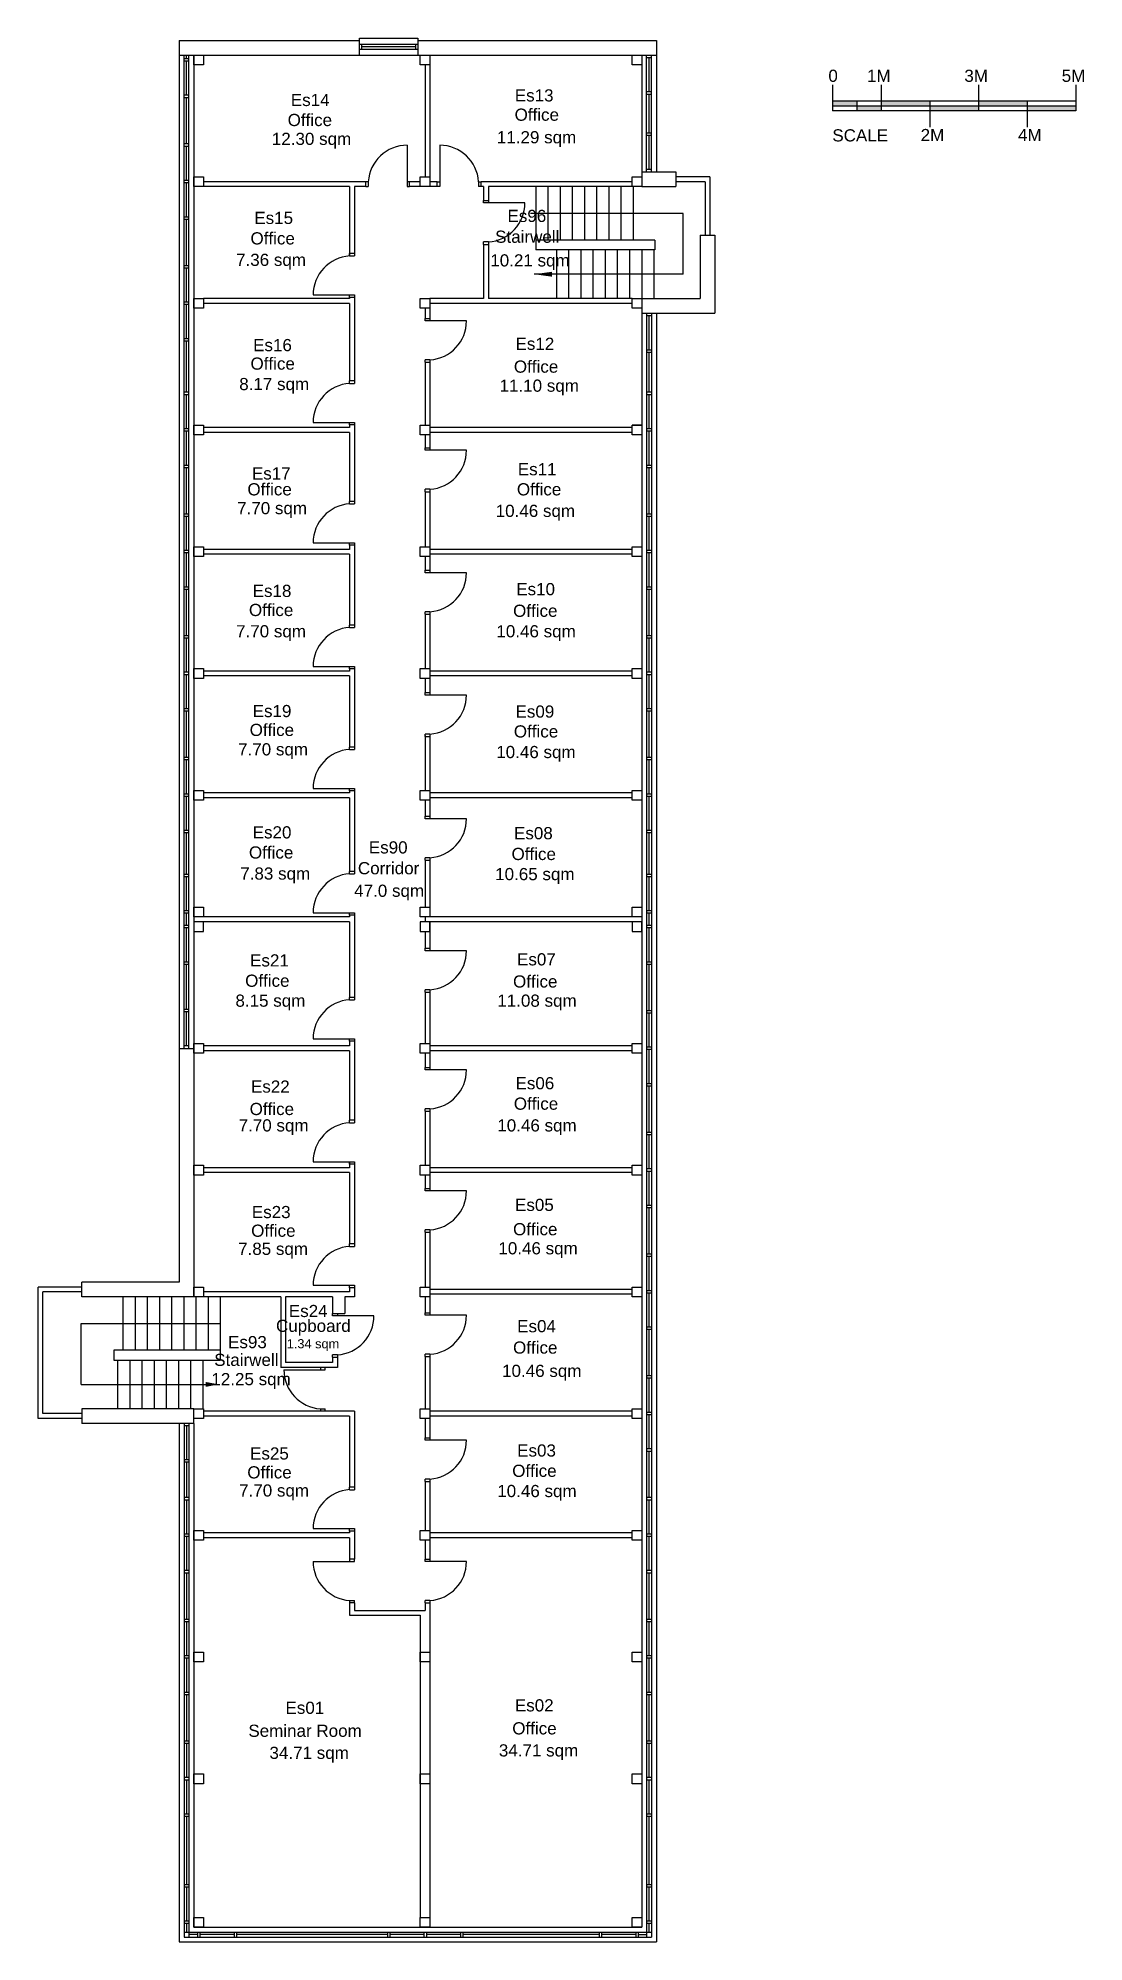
# Model space of a CAD drawing. Header units: millimetres. Extents: x 0 to 21482, y 0 to 39100.
import ezdxf

# ---------------------------------------------------------------- set-up
doc = ezdxf.new("R2010")
doc.units = ezdxf.units.MM
for name, color, linetype in [('DOORS', 2, 'Continuous'), ('EXTERNAL WALLS', 1, 'Continuous'), ('INTERNAL WALLS', 3, 'Continuous'), ('ROOM NAME', 4, 'Continuous'), ('ROOM NUMBER', 7, 'Continuous'), ('SCALE', 7, 'Continuous'), ('STAIRS', 2, 'Continuous'), ('TEXT AREA', 6, 'Continuous'), ('WINDOWS', 4, 'Continuous')]:
    doc.layers.add(name, color=color, linetype=linetype)
doc.styles.add('CCCU STANDARD', font='arial.ttf')

msp = doc.modelspace()

# ---------------------------------------------------------------- linework, layer by layer
at = {"layer": 'DOORS'}
for p, q in [((7582, 36900), (7582, 36100)), ((8249, 36900), (8249, 36100)), ((6782, 36150), (6732, 36150)), ((6732, 36050), (6782, 36050)), ((6782, 36150), (6782, 36050)), ((7632, 36150), (7582, 36150)), ((7582, 36150), (7582, 36050)), ((7582, 36050), (7632, 36050)), ((8199, 36150), (8249, 36150)), ((8249, 36050), (8199, 36050)), ((8249, 36150), (8249, 36050)), ((9049, 36150), (9099, 36150)), ((9049, 36150), (9049, 36050)), ((9099, 36050), (9049, 36050)), ((9150, 35714), (9150, 35764)), ((9250, 35714), (9150, 35714)), ((10000, 35714), (9200, 35714)), ((9250, 35764), (9250, 35714)), ((9250, 34914), (9150, 34914)), ((9150, 34864), (9150, 34914)), ((9250, 34914), (9250, 34864)), ((6400, 34625), (6400, 34675)), ((6400, 34625), (6500, 34625)), ((6500, 34675), (6500, 34625)), ((5650, 33825), (6450, 33825)), ((6400, 33775), (6400, 33825)), ((6400, 33825), (6500, 33825)), ((6500, 33825), (6500, 33775)), ((7950, 33292), (7950, 33342)), ((8050, 33292), (7950, 33292)), ((8800, 33292), (8000, 33292)), ((8050, 33342), (8050, 33292)), ((8050, 32492), (7950, 32492)), ((7950, 32442), (7950, 32492)), ((8050, 32492), (8050, 32442)), ((6400, 32008), (6400, 32058)), ((6400, 32008), (6500, 32008)), ((6500, 32058), (6500, 32008)), ((5650, 31208), (6450, 31208)), ((6400, 31158), (6400, 31208)), ((6400, 31208), (6500, 31208)), ((6500, 31208), (6500, 31158)), ((7950, 30634), (7950, 30684)), ((8050, 30634), (7950, 30634)), ((8800, 30634), (8000, 30634)), ((8050, 30684), (8050, 30634)), ((7950, 29784), (7950, 29834)), ((8050, 29834), (7950, 29834)), ((8050, 29834), (8050, 29784)), ((6400, 29533), (6400, 29583)), ((6400, 29533), (6500, 29533)), ((6500, 29583), (6500, 29533)), ((5650, 28733), (6450, 28733)), ((6400, 28733), (6500, 28733)), ((6400, 28683), (6400, 28733)), ((6500, 28733), (6500, 28683)), ((7950, 28119), (7950, 28169)), ((8050, 28169), (8050, 28119)), ((8050, 28119), (7950, 28119)), ((8800, 28119), (8000, 28119)), ((6400, 26996), (6400, 27046)), ((6400, 26996), (6500, 26996)), ((6500, 27046), (6500, 26996)), ((8050, 27319), (7950, 27319)), ((7950, 27269), (7950, 27319)), ((8050, 27319), (8050, 27269)), ((5650, 26196), (6450, 26196)), ((6400, 26146), (6400, 26196)), ((6400, 26196), (6500, 26196)), ((6500, 26196), (6500, 26146)), ((7950, 25607), (7950, 25657)), ((8050, 25607), (7950, 25607)), ((8800, 25607), (8000, 25607)), ((8050, 25657), (8050, 25607)), ((7950, 24757), (7950, 24807)), ((8050, 24807), (7950, 24807)), ((8050, 24807), (8050, 24757)), ((6400, 24490), (6400, 24540)), ((6400, 24490), (6500, 24490)), ((6500, 24540), (6500, 24490)), ((5650, 23690), (6450, 23690)), ((6400, 23690), (6500, 23690)), ((6400, 23640), (6400, 23690)), ((6500, 23690), (6500, 23640)), ((7950, 23067), (7950, 23117)), ((8050, 23117), (8050, 23067)), ((8050, 23067), (7950, 23067)), ((8800, 23067), (8000, 23067)), ((6400, 21937), (6400, 21987)), ((6400, 21937), (6500, 21937)), ((6500, 21987), (6500, 21937)), ((8050, 22267), (7950, 22267)), ((7950, 22217), (7950, 22267)), ((8050, 22267), (8050, 22217)), ((5650, 21137), (6450, 21137)), ((6400, 21087), (6400, 21137)), ((6400, 21137), (6500, 21137)), ((6500, 21137), (6500, 21087)), ((7950, 20356), (7950, 20406)), ((8050, 20356), (7950, 20356)), ((8800, 20356), (8000, 20356)), ((8050, 20406), (8050, 20356)), ((7950, 19506), (7950, 19556)), ((8050, 19556), (7950, 19556)), ((8050, 19556), (8050, 19506)), ((6400, 19349), (6400, 19399)), ((6400, 19349), (6500, 19349)), ((6500, 19399), (6500, 19349)), ((5650, 18549), (6450, 18549)), ((6400, 18549), (6500, 18549)), ((6400, 18499), (6400, 18549)), ((6500, 18549), (6500, 18499)), ((7950, 17909), (7950, 17959)), ((8050, 17909), (7950, 17909)), ((8800, 17909), (8000, 17909)), ((8050, 17959), (8050, 17909)), ((6400, 16824), (6400, 16874)), ((6400, 16824), (6500, 16824)), ((6500, 16874), (6500, 16824)), ((8050, 17109), (7950, 17109)), ((7950, 17059), (7950, 17109)), ((8050, 17109), (8050, 17059)), ((5650, 16024), (6450, 16024)), ((6400, 15974), (6400, 16024)), ((6400, 16024), (6500, 16024)), ((6500, 16024), (6500, 15974)), ((7950, 15426), (7950, 15476)), ((8050, 15426), (7950, 15426)), ((8800, 15426), (8000, 15426)), ((8050, 15476), (8050, 15426)), ((7950, 14576), (7950, 14626)), ((8050, 14626), (7950, 14626)), ((8050, 14626), (8050, 14576)), ((6400, 14285), (6400, 14335)), ((6400, 14285), (6500, 14285)), ((6500, 14335), (6500, 14285)), ((5650, 13485), (6450, 13485)), ((6400, 13485), (6500, 13485)), ((6400, 13435), (6400, 13485)), ((6500, 13485), (6500, 13435)), ((6050, 12859), (6050, 12909)), ((6150, 12909), (6150, 12859)), ((7950, 12870), (7950, 12920)), ((8050, 12920), (8050, 12870)), ((6150, 12859), (6050, 12859)), ((6900, 12859), (6100, 12859)), ((8050, 12870), (7950, 12870)), ((8800, 12870), (8000, 12870)), ((5049, 11750), (5849, 11750)), ((5799, 11800), (5799, 11750)), ((5799, 11750), (5899, 11750)), ((5899, 11750), (5899, 11800)), ((6150, 12059), (6050, 12059)), ((6050, 12009), (6050, 12059)), ((6150, 12059), (6150, 12009)), ((8050, 12070), (7950, 12070)), ((7950, 12020), (7950, 12070)), ((8050, 12070), (8050, 12020)), ((5799, 10950), (5899, 10950)), ((5799, 10950), (5799, 10900)), ((5899, 10900), (5899, 10950)), ((7950, 10306), (7950, 10356)), ((8050, 10306), (7950, 10306)), ((8800, 10306), (8000, 10306)), ((8050, 10356), (8050, 10306)), ((7950, 9456), (7950, 9506)), ((8050, 9506), (7950, 9506)), ((8050, 9506), (8050, 9456)), ((6400, 9288), (6400, 9338)), ((6400, 9288), (6500, 9288)), ((6500, 9338), (6500, 9288)), ((5650, 8488), (6450, 8488)), ((6400, 8438), (6400, 8488)), ((6400, 8488), (6500, 8488)), ((6500, 8488), (6500, 8438)), ((6400, 7863), (6400, 7813)), ((6500, 7813), (6500, 7863)), ((7950, 7813), (7950, 7863)), ((8050, 7863), (8050, 7813)), ((5650, 7813), (6450, 7813)), ((6400, 7813), (6500, 7813)), ((8050, 7813), (7950, 7813)), ((8800, 7813), (8000, 7813)), ((6400, 7013), (6400, 6963)), ((6400, 7013), (6500, 7013)), ((6500, 6963), (6500, 7013)), ((8050, 7013), (7950, 7013)), ((7950, 6963), (7950, 7013)), ((8050, 7013), (8050, 6963))]:
    msp.add_line(p, q, dxfattribs=at)
for centre, start, end in [((7582, 36098), 90, 176.3048), ((8249, 36098), 3.6952, 90), ((9198, 35714), 273.6952, 0), ((6452, 33825), 93.6952, 180), ((7998, 33292), 273.6952, 0), ((6452, 31208), 93.6952, 180), ((7998, 30634), 273.6952, 0), ((6452, 28733), 93.6952, 180), ((7998, 28119), 273.6952, 0), ((6452, 26196), 93.6952, 180), ((7998, 25607), 273.6952, 0), ((6452, 23690), 93.6952, 180), ((7998, 23067), 273.6952, 0), ((6452, 21137), 93.6952, 180), ((7998, 20356), 273.6952, 0), ((6452, 18549), 93.6952, 180), ((7998, 17909), 273.6952, 0), ((6452, 16024), 93.6952, 180), ((7998, 15426), 273.6952, 0), ((6452, 13485), 93.6952, 180), ((6098, 12859), 273.6952, 0), ((7998, 12870), 273.6952, 0), ((5851, 11750), 180, 266.3048), ((7998, 10306), 273.6952, 0), ((6452, 8488), 93.6952, 180), ((6452, 7813), 180, 266.3048), ((7998, 7813), 273.6952, 0)]:
    msp.add_arc(centre, 802, start, end, dxfattribs=at)
at = {"layer": 'EXTERNAL WALLS'}
for p, q in [((2900, 39050), (6600, 39050)), ((2900, 39050), (2900, 38750)), ((2900, 38750), (6600, 38750)), ((7800, 39050), (12700, 39050)), ((7800, 38750), (12700, 38750)), ((12700, 39050), (12700, 38750)), ((12400, 36350), (12400, 36050)), ((12400, 36350), (13100, 36350)), ((12400, 36050), (13100, 36050)), ((13100, 36350), (13100, 36050)), ((13600, 35050), (13600, 33750)), ((13600, 35050), (13900, 35050)), ((13900, 35050), (13900, 33450)), ((12400, 33750), (13600, 33750)), ((12400, 33750), (12400, 33450)), ((12400, 33450), (13900, 33450)), ((2900, 18350), (2900, 13550)), ((2900, 18350), (3200, 18350)), ((3200, 18350), (3200, 13250)), ((900, 13250), (900, 13550)), ((2900, 13550), (900, 13550)), ((3200, 13250), (900, 13250)), ((3200, 10950), (900, 10950)), ((900, 10950), (900, 10650)), ((3200, 10650), (3200, 10950)), ((3200, 10650), (900, 10650))]:
    msp.add_line(p, q, dxfattribs=at)
at = {"layer": 'INTERNAL WALLS'}
for p, q in [((3200, 38750), (3400, 38750)), ((3200, 38550), (3200, 38750)), ((3400, 38750), (3400, 38550)), ((7850, 38750), (8050, 38750)), ((7850, 38550), (7850, 38750)), ((8050, 38750), (8050, 38550)), ((12200, 38750), (12400, 38750)), ((12200, 38550), (12200, 38750)), ((12400, 38750), (12400, 38550)), ((3400, 38550), (3200, 38550)), ((8050, 38550), (7850, 38550)), ((7950, 38550), (7950, 38398)), ((7950, 38398), (7950, 36250)), ((8050, 38550), (8050, 38398)), ((8050, 38398), (8050, 36250)), ((12400, 38550), (12200, 38550)), ((3200, 36050), (3200, 36250)), ((3200, 36250), (3400, 36250)), ((3400, 36050), (3200, 36050)), ((3400, 36250), (3400, 36050)), ((6732, 36150), (3400, 36150)), ((6400, 36050), (3400, 36050)), ((6400, 36050), (6400, 34625)), ((6500, 36050), (6500, 34625)), ((6732, 36050), (6500, 36050)), ((6732, 36050), (6732, 36150)), ((7850, 36150), (7632, 36150)), ((7632, 36050), (7632, 36150)), ((7850, 36050), (7632, 36050)), ((7850, 36050), (7850, 36250)), ((7850, 36250), (8050, 36250)), ((8050, 36050), (7850, 36050)), ((7950, 36050), (7940, 36050)), ((8050, 36250), (8050, 36050)), ((8199, 36150), (8050, 36150)), ((8199, 36050), (8050, 36050)), ((8199, 36050), (8199, 36150)), ((12200, 36150), (9099, 36150)), ((9099, 36050), (9099, 36150)), ((9150, 36050), (9099, 36050)), ((9150, 36050), (9150, 35764)), ((12200, 36050), (9250, 36050)), ((9250, 36050), (9250, 35764)), ((12200, 36250), (12400, 36250)), ((12200, 36050), (12200, 36250)), ((12400, 36050), (12200, 36050)), ((12300, 36050), (12290, 36050)), ((12400, 36250), (12400, 36050)), ((9150, 35764), (9250, 35764)), ((9150, 34864), (9250, 34864)), ((9150, 34864), (9150, 33750)), ((9250, 34864), (9250, 33750)), ((6500, 34675), (6400, 34675)), ((3200, 33550), (3200, 33750)), ((3200, 33750), (3400, 33750)), ((6400, 33750), (3400, 33750)), ((3400, 33750), (3400, 33550)), ((6400, 33650), (3400, 33650)), ((6400, 33775), (6400, 33750)), ((6500, 33775), (6400, 33775)), ((6400, 33650), (6400, 32058)), ((6500, 33775), (6500, 32058)), ((7850, 33750), (8050, 33750)), ((7850, 33550), (7850, 33750)), ((8050, 33750), (8050, 33550)), ((9150, 33750), (8050, 33750)), ((12200, 33650), (8050, 33650)), ((12200, 33750), (9250, 33750)), ((12200, 33750), (12400, 33750)), ((12200, 33550), (12200, 33750)), ((12400, 33750), (12400, 33550)), ((3400, 33550), (3200, 33550)), ((8050, 33550), (7850, 33550)), ((7950, 33550), (7950, 33342)), ((7950, 33342), (8050, 33342)), ((8050, 33550), (8050, 33342)), ((12400, 33550), (12200, 33550)), ((7950, 32442), (8050, 32442)), ((7950, 32442), (7950, 31150)), ((8050, 32442), (8050, 30950)), ((6500, 32058), (6400, 32058)), ((3200, 30950), (3200, 31150)), ((3200, 31150), (3400, 31150)), ((3400, 30950), (3200, 30950)), ((3400, 31150), (3400, 30950)), ((6400, 31100), (3400, 31100)), ((6400, 31000), (3400, 31000)), ((6400, 31158), (6400, 31100)), ((6500, 31158), (6400, 31158)), ((6400, 31000), (6400, 29583)), ((6500, 31158), (6500, 29583)), ((7850, 31150), (8050, 31150)), ((7850, 30950), (7850, 31150)), ((8050, 30950), (7850, 30950)), ((7950, 30950), (7950, 30684)), ((8050, 31150), (8050, 30950)), ((12200, 31100), (8050, 31100)), ((12200, 31000), (8050, 31000)), ((8050, 30950), (8050, 30684)), ((12200, 31150), (12400, 31150)), ((12200, 30950), (12200, 31150)), ((12400, 31150), (12200, 31150)), ((12400, 30950), (12200, 30950)), ((12400, 31150), (12400, 30950)), ((7950, 30684), (8050, 30684)), ((7950, 29784), (8050, 29784)), ((7950, 29784), (7950, 28650)), ((8050, 29784), (8050, 28450)), ((6500, 29583), (6400, 29583)), ((3200, 28450), (3200, 28650)), ((3200, 28650), (3400, 28650)), ((3400, 28650), (3400, 28450)), ((6400, 28600), (3400, 28600)), ((6400, 28683), (6400, 28600)), ((6500, 28683), (6400, 28683)), ((6500, 28683), (6500, 27046)), ((7850, 28650), (8050, 28650)), ((7850, 28450), (7850, 28650)), ((8050, 28650), (8050, 28450)), ((12200, 28600), (8050, 28600)), ((12200, 28650), (12400, 28650)), ((12200, 28450), (12200, 28650)), ((12400, 28650), (12400, 28450)), ((3400, 28450), (3200, 28450)), ((6400, 28500), (3400, 28500)), ((6400, 28500), (6400, 27046)), ((8050, 28450), (7850, 28450)), ((7950, 28450), (7950, 28169)), ((7950, 28169), (8050, 28169)), ((12200, 28500), (8050, 28500)), ((8050, 28450), (8050, 28169)), ((12400, 28450), (12200, 28450)), ((6500, 27046), (6400, 27046)), ((7950, 27269), (8050, 27269)), ((7950, 27269), (7950, 26150)), ((8050, 27269), (8050, 25657)), ((3200, 26150), (3400, 26150)), ((3200, 25950), (3200, 26150)), ((3400, 25950), (3200, 25950)), ((3400, 26150), (3400, 25950)), ((6400, 26100), (3400, 26100)), ((6400, 26000), (3400, 26000)), ((6400, 26146), (6400, 26100)), ((6500, 26146), (6400, 26146)), ((6400, 26000), (6400, 24540)), ((6500, 26146), (6500, 24540)), ((7850, 26150), (8050, 26150)), ((7850, 25950), (7850, 26150)), ((8050, 25950), (7850, 25950)), ((7950, 25950), (7950, 25657)), ((8050, 26150), (8050, 25950)), ((12200, 26100), (8050, 26100)), ((12200, 26000), (8050, 26000)), ((12200, 26150), (12400, 26150)), ((12200, 25950), (12200, 26150)), ((12400, 25950), (12200, 25950)), ((12400, 26150), (12400, 25950)), ((7950, 25657), (8050, 25657)), ((7950, 24778), (7950, 23650)), ((7950, 24757), (8050, 24757)), ((8050, 24778), (8050, 23117)), ((6500, 24540), (6400, 24540)), ((3200, 23450), (3200, 23650)), ((3200, 23650), (3400, 23650)), ((3400, 23650), (3400, 23450)), ((6400, 23600), (3400, 23600)), ((6400, 23500), (3400, 23500)), ((6400, 23640), (6400, 23600)), ((6500, 23640), (6400, 23640)), ((6400, 23500), (6400, 21987)), ((6500, 23640), (6500, 21987)), ((7850, 23650), (8050, 23650)), ((7850, 23450), (7850, 23650)), ((8050, 23650), (8050, 23450)), ((12200, 23600), (8050, 23600)), ((12200, 23500), (8050, 23500)), ((12200, 23650), (12400, 23650)), ((12200, 23450), (12200, 23650)), ((12400, 23650), (12400, 23450)), ((3400, 23450), (3200, 23450)), ((8050, 23450), (7850, 23450)), ((7950, 23450), (7950, 23117)), ((7950, 23117), (8050, 23117)), ((12400, 23450), (12200, 23450)), ((6500, 21987), (6400, 21987)), ((7950, 22217), (8050, 22217)), ((7950, 22217), (7950, 21250)), ((8050, 22217), (8050, 21050)), ((3200, 21250), (3400, 21250)), ((3200, 21050), (3200, 21250)), ((3400, 21250), (3400, 21050)), ((7850, 21050), (7850, 21250)), ((7850, 21250), (8050, 21250)), ((8050, 21250), (8050, 21050)), ((12200, 21050), (12200, 21250)), ((12200, 21250), (12400, 21250)), ((12400, 21250), (12400, 21050)), ((3400, 21050), (3200, 21050)), ((3400, 20950), (3200, 20950)), ((3200, 20950), (3200, 20750)), ((3200, 20750), (3400, 20750)), ((6400, 21050), (3400, 21050)), ((3400, 20750), (3400, 20950)), ((6400, 20950), (3400, 20950)), ((6400, 21087), (6400, 21050)), ((6400, 21087), (6400, 21075)), ((6500, 21087), (6400, 21087)), ((6400, 20950), (6400, 19399)), ((6500, 21087), (6500, 19399)), ((12200, 21050), (7850, 21050)), ((8050, 21050), (7850, 21050)), ((12200, 20950), (7850, 20950)), ((7850, 20950), (7850, 20750)), ((8050, 20950), (7850, 20950)), ((7850, 20750), (8050, 20750)), ((7950, 21050), (7950, 20950)), ((7950, 20750), (7950, 20406)), ((8050, 20750), (8050, 20950)), ((8050, 20950), (8050, 20406)), ((12400, 21050), (12200, 21050)), ((12200, 20950), (12200, 20750)), ((12400, 20950), (12200, 20950)), ((12200, 20750), (12400, 20750)), ((12400, 20750), (12400, 20950)), ((7950, 20406), (8050, 20406)), ((6500, 19399), (6400, 19399)), ((7950, 19506), (8050, 19506)), ((7950, 19506), (7950, 18450)), ((8050, 19506), (8050, 17959)), ((3200, 18450), (3400, 18450)), ((3200, 18250), (3200, 18450)), ((3400, 18450), (3400, 18250)), ((6400, 18400), (3400, 18400)), ((6400, 18499), (6400, 18400)), ((6500, 18499), (6400, 18499)), ((6500, 18499), (6500, 18031)), ((7850, 18450), (8050, 18450)), ((7850, 18250), (7850, 18450)), ((8050, 18450), (8050, 18250)), ((12200, 18400), (8050, 18400)), ((12200, 18450), (12400, 18450)), ((12200, 18250), (12200, 18450)), ((12400, 18450), (12400, 18250)), ((3400, 18250), (3200, 18250)), ((6400, 18300), (3400, 18300)), ((6400, 18300), (6400, 18031)), ((6400, 18031), (6400, 16874)), ((6500, 18031), (6500, 16874)), ((8050, 18250), (7850, 18250)), ((7950, 18250), (7950, 17959)), ((12200, 18300), (8050, 18300)), ((12400, 18250), (12200, 18250)), ((7950, 17959), (8050, 17959)), ((6500, 16874), (6400, 16874)), ((7950, 17059), (8050, 17059)), ((7950, 17059), (7950, 15950)), ((8050, 17059), (8050, 15950)), ((3200, 15950), (3400, 15950)), ((3200, 15750), (3200, 15950)), ((3400, 15750), (3200, 15750)), ((3400, 15950), (3400, 15750)), ((6400, 15900), (3400, 15900)), ((6400, 15800), (3400, 15800)), ((6400, 16000), (6400, 15900)), ((6500, 15974), (6400, 15974)), ((6400, 15800), (6400, 14335)), ((6500, 15974), (6500, 14335)), ((7850, 15950), (8050, 15950)), ((7850, 15750), (7850, 15950)), ((8050, 15750), (7850, 15750)), ((7950, 15750), (7950, 15476)), ((8050, 15950), (8050, 15476)), ((8050, 15950), (8050, 15750)), ((12200, 15900), (8050, 15900)), ((12200, 15800), (8050, 15800)), ((12200, 15950), (12400, 15950)), ((12200, 15750), (12200, 15950)), ((12400, 15750), (12200, 15750)), ((12400, 15950), (12400, 15750)), ((7950, 15476), (8050, 15476)), ((7950, 14576), (8050, 14576)), ((7950, 14576), (7950, 13450)), ((8050, 14576), (8050, 12920)), ((6500, 14335), (6400, 14335)), ((3200, 13250), (3200, 13450)), ((3200, 13450), (3400, 13450)), ((3400, 13450), (3400, 13250)), ((6400, 13350), (3400, 13350)), ((6500, 13435), (6400, 13435)), ((6400, 13435), (6400, 13350)), ((6500, 13435), (6500, 13250)), ((7850, 13250), (7850, 13450)), ((7850, 13450), (8050, 13450)), ((8050, 13450), (8050, 13250)), ((12200, 13400), (8050, 13400)), ((12200, 13300), (8050, 13300)), ((12200, 13250), (12200, 13450)), ((12200, 13450), (12400, 13450)), ((12400, 13450), (12400, 13250)), ((3400, 13250), (3200, 13250)), ((4984, 13250), (3400, 13250)), ((4984, 13250), (4984, 11800)), ((5084, 13250), (5084, 11900)), ((6050, 13250), (5084, 13250)), ((6050, 13250), (6050, 12909)), ((6050, 12909), (6299, 12909)), ((6300, 13250), (6299, 12909)), ((6500, 13250), (6300, 13250)), ((8050, 13250), (7850, 13250)), ((7950, 13250), (7950, 12920)), ((7950, 12920), (8050, 12920)), ((12400, 13250), (12200, 13250)), ((6150, 11800), (4984, 11800)), ((6050, 11900), (5084, 11900)), ((6050, 12009), (6050, 11900)), ((6050, 12009), (6150, 12009)), ((6150, 12009), (6150, 11800)), ((7950, 12020), (8050, 12020)), ((7950, 12020), (7950, 10950)), ((8050, 12020), (8050, 10356)), ((3200, 10750), (3200, 10950)), ((3200, 10950), (3400, 10950)), ((3400, 10950), (3400, 10750)), ((7850, 10950), (8050, 10950)), ((7850, 10750), (7850, 10950)), ((8050, 10950), (8050, 10750)), ((12200, 10950), (12400, 10950)), ((12200, 10750), (12200, 10950)), ((12400, 10950), (12400, 10750)), ((3400, 10750), (3200, 10750)), ((6500, 10900), (3400, 10900)), ((6400, 10800), (3400, 10800)), ((6400, 10800), (6400, 9338)), ((6500, 10900), (6500, 9338)), ((8050, 10750), (7850, 10750)), ((7950, 10750), (7950, 10356)), ((12200, 10900), (8050, 10900)), ((12200, 10800), (8050, 10800)), ((12400, 10750), (12200, 10750)), ((7950, 10356), (8050, 10356)), ((7950, 9456), (8050, 9456)), ((7950, 9456), (7950, 8496)), ((8050, 9456), (8050, 8496)), ((6500, 9338), (6400, 9338)), ((3200, 8250), (3200, 8450)), ((3200, 8450), (3400, 8450)), ((3400, 8250), (3200, 8250)), ((3400, 8450), (3400, 8250)), ((6400, 8400), (3400, 8400)), ((6400, 8300), (3400, 8300)), ((6400, 8438), (6400, 8400)), ((6500, 8438), (6400, 8438)), ((6400, 8300), (6400, 7863)), ((6500, 8438), (6500, 7863)), ((7850, 8450), (8050, 8450)), ((7850, 8250), (7850, 8450)), ((8050, 8250), (7850, 8250)), ((7950, 8496), (7950, 8450)), ((7950, 8250), (7950, 7863)), ((8050, 8496), (8050, 7863)), ((8050, 8450), (8050, 8250)), ((12200, 8400), (8050, 8400)), ((12200, 8300), (8050, 8300)), ((12200, 8250), (12200, 8450)), ((12200, 8450), (12400, 8450)), ((12400, 8250), (12200, 8250)), ((12400, 8450), (12400, 8250)), ((6500, 7863), (6400, 7863)), ((7950, 7863), (8050, 7863)), ((6500, 6963), (6400, 6963)), ((6400, 6963), (6400, 6708)), ((6400, 6708), (7850, 6708)), ((6500, 6963), (6500, 6808)), ((6500, 6808), (7950, 6808)), ((7850, 6708), (7850, 500)), ((7950, 6963), (8050, 6963)), ((7950, 6963), (7950, 6808)), ((8050, 6963), (8050, 500)), ((3200, 5950), (3400, 5950)), ((3200, 5750), (3200, 5950)), ((3400, 5950), (3400, 5750)), ((7850, 5950), (8050, 5950)), ((7850, 5750), (7850, 5950)), ((8050, 5950), (8050, 5750)), ((12200, 5950), (12400, 5950)), ((12200, 5750), (12200, 5950)), ((12400, 5950), (12400, 5750)), ((3400, 5750), (3200, 5750)), ((8050, 5750), (7850, 5750)), ((12400, 5750), (12200, 5750)), ((3200, 3250), (3200, 3450)), ((3200, 3450), (3400, 3450)), ((3400, 3250), (3200, 3250)), ((3400, 3450), (3400, 3250)), ((7850, 3450), (8050, 3450)), ((7850, 3250), (7850, 3450)), ((8050, 3250), (7850, 3250)), ((8050, 3450), (8050, 3250)), ((12200, 3250), (12200, 3450)), ((12200, 3450), (12400, 3450)), ((12400, 3250), (12200, 3250)), ((12400, 3450), (12400, 3250)), ((3200, 500), (3400, 500)), ((3200, 300), (3200, 500)), ((3400, 500), (3400, 300)), ((7850, 500), (8050, 500)), ((7850, 300), (7850, 500)), ((8050, 500), (8050, 300)), ((12200, 500), (12400, 500)), ((12200, 300), (12200, 500)), ((12400, 500), (12400, 300)), ((3400, 300), (3200, 300)), ((8050, 300), (7850, 300)), ((12400, 300), (12200, 300))]:
    msp.add_line(p, q, dxfattribs=at)
at = {"layer": 'SCALE'}
for p, q in [((16315, 38139), (16315, 37603)), ((17315, 38139), (17315, 37603)), ((19315, 38139), (19315, 37603)), ((21315, 38139), (21315, 37603)), ((21315, 37803), (16315, 37803)), ((21315, 37703), (16315, 37703)), ((21315, 37603), (16315, 37603)), ((16815, 37803), (16815, 37603)), ((18315, 37803), (18315, 37268)), ((20315, 37803), (20315, 37268))]:
    msp.add_line(p, q, dxfattribs=at)
for points in [[(16315, 37803), (16815, 37803), (16315, 37703), (16815, 37703)], [(16815, 37703), (17315, 37703), (16815, 37603), (17315, 37603)], [(17315, 37803), (18315, 37803), (17315, 37703), (18315, 37703)], [(18315, 37703), (19315, 37703), (18315, 37603), (19315, 37603)], [(19315, 37803), (20315, 37803), (19315, 37703), (20315, 37703)], [(20315, 37703), (21315, 37703), (20315, 37603), (21315, 37603)]]:
    msp.add_solid(points, dxfattribs=at)
at = {"layer": 'STAIRS'}
for p, q in [((10222, 36050), (10222, 34750)), ((10472, 36050), (10472, 34950)), ((10722, 36050), (10722, 34950)), ((10972, 36050), (10972, 34950)), ((11222, 36050), (11222, 34950)), ((11472, 36050), (11472, 34950)), ((11722, 36050), (11722, 34950)), ((11972, 36050), (11972, 34950)), ((12222, 36050), (12222, 34950)), ((13253, 35500), (10112, 35500)), ((13253, 34250), (13253, 35500)), ((12665, 34950), (10222, 34950)), ((12665, 34950), (12665, 34750)), ((12188, 34750), (10222, 34750)), ((10648, 34750), (10648, 33750)), ((10898, 34750), (10898, 33750)), ((11148, 34750), (11148, 33750)), ((11398, 34750), (11398, 33750)), ((11648, 34750), (11648, 33750)), ((11898, 34750), (11898, 33750)), ((12148, 34750), (12148, 33750)), ((12665, 34750), (12188, 34750)), ((12398, 34750), (12398, 33750)), ((12646, 34751), (12650, 33751)), ((13253, 34250), (10191, 34250)), ((1743, 13250), (1743, 12150)), ((1993, 13250), (1993, 12150)), ((2243, 13250), (2243, 12150)), ((2493, 13250), (2493, 12150)), ((2743, 13250), (2743, 12150)), ((2993, 13250), (2993, 12150)), ((3243, 13250), (3243, 12150)), ((3493, 13250), (3493, 12150)), ((3743, 13250), (3743, 11950)), ((886, 12700), (3743, 12700)), ((886, 11450), (886, 12700)), ((3743, 12150), (1553, 12150)), ((1553, 12150), (1553, 11950)), ((1553, 11950), (3743, 11950)), ((1634, 11950), (1634, 10950)), ((1884, 11950), (1884, 10950)), ((2134, 11950), (2134, 10950)), ((2384, 11950), (2384, 10950)), ((2634, 11950), (2634, 10950)), ((2884, 11950), (2884, 10950)), ((3134, 11950), (3134, 10950)), ((3384, 11950), (3384, 10950)), ((886, 11450), (3709, 11450))]:
    msp.add_line(p, q, dxfattribs=at)
for points in [[(10191, 34250, 0, 100, 0), (10553, 34250, 100, 100, 0)], [(3709, 11450, 0, 100, 0), (3444, 11450, 100, 100, 0)]]:
    msp.add_lwpolyline(points, format="xyseb", dxfattribs=at)
at = {"layer": 'WINDOWS'}
for p, q in [((2900, 38750), (2900, 33750)), ((3000, 18350), (3000, 38750)), ((3050, 38675), (3050, 38750)), ((3100, 18350), (3100, 38750)), ((3200, 38750), (3200, 30950)), ((6600, 39100), (7800, 39100)), ((6600, 38750), (6600, 39100)), ((6600, 38975), (7800, 38975)), ((6600, 38875), (7800, 38875)), ((6600, 38750), (7800, 38750)), ((6650, 38875), (6650, 38975)), ((6650, 38925), (7750, 38925)), ((7750, 38975), (7750, 38875)), ((7800, 39100), (7800, 38750)), ((12400, 38750), (12400, 36350)), ((12500, 36350), (12500, 38750)), ((12600, 36350), (12600, 38750)), ((12700, 38750), (12700, 36350)), ((3100, 38675), (3000, 38675)), ((3100, 38625), (3000, 38625)), ((3050, 37925), (3050, 38625)), ((12500, 38700), (12600, 38700)), ((12550, 38000), (12550, 38700)), ((12500, 38000), (12600, 38000)), ((12500, 37950), (12600, 37950)), ((12550, 37150), (12550, 37950)), ((3100, 37925), (3000, 37925)), ((3100, 37875), (3000, 37875)), ((3050, 36925), (3050, 37875)), ((12600, 37150), (12500, 37150)), ((3100, 36925), (3000, 36925)), ((3100, 36875), (3000, 36875)), ((3050, 36175), (3050, 36875)), ((12600, 37100), (12500, 37100)), ((12550, 36400), (12550, 37100)), ((12600, 36400), (12500, 36400)), ((3100, 36175), (3000, 36175)), ((3100, 36125), (3000, 36125)), ((3050, 35425), (3050, 36125)), ((13800, 36250), (13100, 36250)), ((13700, 36150), (13100, 36150)), ((13700, 36150), (13700, 35050)), ((13800, 36250), (13800, 35050)), ((3100, 35425), (3000, 35425)), ((3100, 35375), (3000, 35375)), ((3050, 34425), (3050, 35375)), ((3100, 34425), (3000, 34425)), ((3100, 34375), (3000, 34375)), ((3050, 33675), (3050, 34375)), ((2900, 33750), (2900, 18350)), ((3100, 33675), (3000, 33675)), ((3100, 33625), (3000, 33625)), ((3050, 32925), (3050, 33625)), ((12400, 33450), (12400, 300)), ((12500, 33450), (12500, 100)), ((12500, 33400), (12600, 33400)), ((12550, 32700), (12550, 33400)), ((12600, 33450), (12600, 21875)), ((12700, 33450), (12700, 0)), ((3100, 32925), (3000, 32925)), ((3100, 32875), (3000, 32875)), ((3050, 31825), (3050, 32875)), ((12500, 32700), (12600, 32700)), ((12500, 32650), (12600, 32650)), ((12550, 31825), (12550, 32650)), ((3100, 31825), (3000, 31825)), ((3100, 31775), (3000, 31775)), ((3050, 31075), (3050, 31775)), ((12600, 31825), (12500, 31825)), ((12600, 31775), (12500, 31775)), ((12550, 31075), (12550, 31775)), ((3100, 31075), (3000, 31075)), ((3100, 31025), (3000, 31025)), ((3050, 30325), (3050, 31025)), ((3200, 30950), (3200, 18350)), ((12600, 31075), (12500, 31075)), ((12600, 31025), (12500, 31025)), ((12550, 30325), (12550, 31025)), ((3100, 30325), (3000, 30325)), ((3100, 30275), (3000, 30275)), ((3050, 29325), (3050, 30275)), ((12600, 30325), (12500, 30325)), ((12600, 30275), (12500, 30275)), ((12550, 29325), (12550, 30275)), ((3100, 29325), (3000, 29325)), ((3100, 29275), (3000, 29275)), ((3050, 28575), (3050, 29275)), ((12600, 29325), (12500, 29325)), ((12600, 29275), (12500, 29275)), ((12550, 28575), (12550, 29275)), ((3100, 28575), (3000, 28575)), ((12600, 28575), (12500, 28575)), ((3100, 28525), (3000, 28525)), ((3050, 27825), (3050, 28525)), ((12600, 28525), (12500, 28525)), ((12550, 27825), (12550, 28525)), ((3100, 27825), (3000, 27825)), ((3100, 27775), (3000, 27775)), ((3050, 26825), (3050, 27775)), ((12600, 27825), (12500, 27825)), ((12600, 27775), (12500, 27775)), ((12550, 26825), (12550, 27775)), ((3100, 26825), (3000, 26825)), ((3100, 26775), (3000, 26775)), ((3050, 26075), (3050, 26775)), ((12600, 26825), (12500, 26825)), ((12600, 26775), (12500, 26775)), ((12550, 26075), (12550, 26775)), ((3100, 26075), (3000, 26075)), ((3100, 26025), (3000, 26025)), ((3050, 25325), (3050, 26025)), ((12600, 26075), (12500, 26075)), ((12600, 26025), (12500, 26025)), ((12550, 25325), (12550, 26025)), ((3100, 25325), (3000, 25325)), ((3100, 25275), (3000, 25275)), ((3050, 24325), (3050, 25275)), ((12600, 25325), (12500, 25325)), ((12600, 25275), (12500, 25275)), ((12550, 24325), (12550, 25275)), ((3100, 24325), (3000, 24325)), ((3100, 24275), (3000, 24275)), ((3050, 23575), (3050, 24275)), ((12600, 24325), (12500, 24325)), ((12600, 24275), (12500, 24275)), ((12550, 23575), (12550, 24275)), ((3100, 23575), (3000, 23575)), ((3100, 23525), (3000, 23525)), ((3050, 22825), (3050, 23525)), ((12600, 23575), (12500, 23575)), ((12600, 23525), (12500, 23525)), ((12550, 22825), (12550, 23525)), ((3100, 22825), (3000, 22825)), ((3100, 22775), (3000, 22775)), ((3050, 21925), (3050, 22775)), ((12600, 22825), (12500, 22825)), ((12600, 22775), (12500, 22775)), ((12550, 21925), (12550, 22775)), ((3100, 21925), (3000, 21925)), ((12600, 21925), (12500, 21925)), ((3100, 21875), (3000, 21875)), ((3050, 21175), (3050, 21875)), ((3050, 21175), (3050, 21875)), ((12600, 21875), (12500, 21875)), ((12550, 21175), (12550, 21875)), ((12600, 21875), (12600, 100)), ((3100, 21175), (3000, 21175)), ((3100, 21125), (3000, 21125)), ((3050, 20875), (3050, 21125)), ((12600, 21175), (12500, 21175)), ((12600, 21125), (12500, 21125)), ((12550, 20875), (12550, 21125)), ((3100, 20875), (3000, 20875)), ((3100, 20825), (3000, 20825)), ((3050, 20125), (3050, 20825)), ((3050, 20125), (3050, 20825)), ((12600, 20875), (12500, 20875)), ((12600, 20825), (12500, 20825)), ((12550, 20125), (12550, 20825)), ((3100, 20125), (3000, 20125)), ((3100, 20075), (3000, 20075)), ((3050, 19150), (3050, 20075)), ((12600, 20125), (12500, 20125)), ((12600, 20075), (12500, 20075)), ((12550, 19125), (12550, 20075)), ((3100, 19150), (3000, 19150)), ((3100, 19100), (3000, 19100)), ((3050, 18400), (3050, 19100)), ((12600, 19125), (12500, 19125)), ((12600, 19075), (12500, 19075)), ((12550, 18375), (12550, 19075)), ((3100, 18400), (3000, 18400)), ((12600, 18375), (12500, 18375)), ((12600, 18325), (12500, 18325)), ((12550, 17625), (12550, 18325)), ((12600, 17625), (12500, 17625)), ((12600, 17575), (12500, 17575)), ((12550, 16625), (12550, 17575)), ((12600, 16625), (12500, 16625)), ((12600, 16575), (12500, 16575)), ((12550, 15875), (12550, 16575)), ((12550, 15875), (12550, 16575)), ((12600, 15875), (12500, 15875)), ((12600, 15825), (12500, 15825)), ((12550, 15125), (12550, 15825)), ((12600, 15125), (12500, 15125)), ((12600, 15075), (12500, 15075)), ((12550, 14125), (12550, 15075)), ((12600, 14125), (12500, 14125)), ((12600, 14075), (12500, 14075)), ((12550, 13375), (12550, 14075)), ((0, 10750), (0, 13450)), ((900, 13450), (0, 13450)), ((100, 10850), (100, 13350)), ((900, 13350), (100, 13350)), ((12600, 13375), (12500, 13375)), ((12600, 13325), (12500, 13325)), ((12550, 12625), (12550, 13325)), ((12600, 12625), (12500, 12625)), ((12600, 12575), (12500, 12575)), ((12550, 11625), (12550, 12575)), ((12600, 11625), (12500, 11625)), ((12600, 11575), (12500, 11575)), ((12550, 10875), (12550, 11575)), ((900, 10750), (0, 10750)), ((900, 10850), (100, 10850)), ((2900, 10650), (2900, 0)), ((3000, 10650), (3000, 100)), ((3100, 10600), (3000, 10600)), ((3050, 10600), (3050, 9900)), ((3100, 10650), (3100, 100)), ((3200, 10650), (3200, 300)), ((12600, 10875), (12500, 10875)), ((12600, 10825), (12500, 10825)), ((12550, 10125), (12550, 10825)), ((3100, 9900), (3000, 9900)), ((3100, 9850), (3000, 9850)), ((3050, 9850), (3050, 9125)), ((12600, 10125), (12500, 10125)), ((12600, 10075), (12500, 10075)), ((12550, 9125), (12550, 10075)), ((3100, 9125), (3000, 9125)), ((3100, 9075), (3000, 9075)), ((3050, 9075), (3050, 8375)), ((12600, 9125), (12500, 9125)), ((12600, 9075), (12500, 9075)), ((12550, 8375), (12550, 9075)), ((3100, 8375), (3000, 8375)), ((3100, 8325), (3000, 8325)), ((3050, 8325), (3050, 7625)), ((12600, 8375), (12500, 8375)), ((12600, 8325), (12500, 8325)), ((12550, 7625), (12550, 8325)), ((3100, 7625), (3000, 7625)), ((3100, 7575), (3000, 7575)), ((3050, 7575), (3050, 6625)), ((12600, 7625), (12500, 7625)), ((12600, 7575), (12500, 7575)), ((12550, 6625), (12550, 7575)), ((3100, 6625), (3000, 6625)), ((3100, 6575), (3000, 6575)), ((3050, 6575), (3050, 5875)), ((12600, 6625), (12500, 6625)), ((12600, 6575), (12500, 6575)), ((12550, 5875), (12550, 6575)), ((3100, 5875), (3000, 5875)), ((12600, 5875), (12500, 5875)), ((3100, 5825), (3000, 5825)), ((3050, 5825), (3050, 5125)), ((12600, 5825), (12500, 5825)), ((12550, 5125), (12550, 5825)), ((3100, 5125), (3000, 5125)), ((12600, 5125), (12500, 5125)), ((3100, 5075), (3000, 5075)), ((3050, 5075), (3050, 4125)), ((12600, 5075), (12500, 5075)), ((12550, 4125), (12550, 5075)), ((3100, 4125), (3000, 4125)), ((3100, 4075), (3000, 4075)), ((3050, 4075), (3050, 3375)), ((12600, 4125), (12500, 4125)), ((12600, 4075), (12500, 4075)), ((12550, 3375), (12550, 4075)), ((3100, 3375), (3000, 3375)), ((3100, 3325), (3000, 3325)), ((3050, 3325), (3050, 2625)), ((12600, 3375), (12500, 3375)), ((12600, 3325), (12500, 3325)), ((12550, 2625), (12550, 3325)), ((3100, 2625), (3000, 2625)), ((3100, 2575), (3000, 2575)), ((3050, 2575), (3050, 1175)), ((12600, 2625), (12500, 2625)), ((12600, 2575), (12500, 2575)), ((12550, 1175), (12550, 2575)), ((3100, 1175), (3000, 1175)), ((12600, 1175), (12500, 1175)), ((3100, 1125), (3000, 1125)), ((3050, 1125), (3050, 425)), ((12600, 1125), (12500, 1125)), ((12550, 425), (12550, 1125)), ((3100, 425), (3000, 425)), ((12600, 425), (12500, 425)), ((3100, 375), (3000, 375)), ((3000, 200), (12600, 200)), ((3000, 100), (12600, 100)), ((3050, 375), (3050, 200)), ((3275, 150), (3100, 150)), ((3200, 300), (12400, 300)), ((3275, 200), (3275, 100)), ((3325, 200), (3325, 100)), ((4025, 150), (3325, 150)), ((4025, 200), (4025, 100)), ((4075, 200), (4075, 100)), ((7175, 150), (4075, 150)), ((7175, 200), (7175, 100)), ((7225, 200), (7225, 100)), ((7925, 150), (7225, 150)), ((7925, 200), (7925, 100)), ((7975, 200), (7975, 100)), ((8675, 150), (7975, 150)), ((8675, 200), (8675, 100)), ((8725, 200), (8725, 100)), ((11525, 150), (8725, 150)), ((11525, 200), (11525, 100)), ((11575, 200), (11575, 100)), ((12275, 150), (11575, 150)), ((12275, 200), (12275, 100)), ((12325, 200), (12325, 100)), ((12325, 150), (12500, 150)), ((12600, 375), (12500, 375)), ((12550, 200), (12550, 375)), ((2900, 0), (12700, 0))]:
    msp.add_line(p, q, dxfattribs=at)

# ---------------------------------------------------------------- texts
at = {"layer": 'ROOM NAME', "char_height": 250, "attachment_point": 5, "style": 'CCCU STANDARD'}
for s, insert, width in [('Office', (5583, 37416), 2778.43), ('Office', (10244, 37525), 2778.43), ('Office', (4819, 34985), 2778.43), ('Stairwell', (10048, 35019), 2778.43), ('Office', (4819, 32413), 2778.43), ('Office', (10229, 32351), 2778.43), ('Office', (4756, 29831), 2778.43), ('Office', (10291, 29831), 2778.43), ('Office', (4787, 27353), 2778.43), ('Office', (10213, 27337), 2778.43), ('Office', (4802, 24890), 2778.43), ('Office', (10228, 24859), 2778.43), ('Office', (4787, 22373), 2778.43), ('Office', (10181, 22342), 2778.43), ('Corridor', (7200, 22050), 2778.43), ('Office', (4709, 19739), 2778.43), ('Office', (10212, 19724), 2778.43), ('Office', (4802, 17105), 2778.43), ('Office', (10228, 17214), 2778.43), ('Office', (4833, 14605), 2778.43), ('Office', (10212, 14636), 2778.43), ('Cupboard', (5654, 12616), 1781.33), ('Office', (10212, 12205), 2778.43), ('Stairwell', (4278, 11953), 1781.33), ('Office', (4754, 9642), 2778.43), ('Office', (10195, 9674), 2778.43), ('Seminar Room', (5484, 4335), 2778.43), ('Office', (10196, 4385), 2778.43)]:
    msp.add_mtext(s, dxfattribs=dict(at, insert=insert, width=width))
at = {"layer": 'ROOM NUMBER', "char_height": 250, "attachment_point": 5, "style": 'CCCU STANDARD'}
for s, insert, width in [('Es14', (5590, 37827), 4750), ('Es13', (10190, 37921), 4350), ('Es15', (4840, 35405), 3200), ('Es96', (10040, 35446), 4350), ('Es16', (4815, 32793), 3200), ('Es12', (10205, 32820), 4350), ('Es17', (4790, 30157), 3200), ('Es11', (10252, 30244), 4350), ('Es18', (4806, 27745), 3200), ('Es10', (10220, 27781), 4350), ('Es19', (4806, 25277), 3200), ('Es09', (10205, 25267), 4350), ('Es20', (4806, 22786), 3200), ('Es08', (10174, 22769), 4350), ('Es90', (7192, 22477), 4350), ('Es21', (4753, 20156), 3200), ('Es07', (10236, 20178), 4350), ('Es22', (4771, 17565), 3200), ('Es06', (10205, 17634), 4350), ('Es05', (10195, 15135), 4350), ('Es23', (4789, 14988), 3200), ('Es24', (5549, 12956), 966.13), ('Es04', (10239, 12644), 4350), ('Es93', (4301, 12317), 1240.62), ('Es03', (10239, 10091), 4350), ('Es25', (4753, 10030), 3200), ('Es01', (5480, 4807), 4350), ('Es02', (10192, 4857), 4350)]:
    msp.add_mtext(s, dxfattribs=dict(at, insert=insert, width=width))
at = {"layer": 'SCALE', "char_height": 250, "attachment_point": 1, "style": 'CCCU STANDARD'}
for s, insert, width in [('0', (16233, 38451), 562), ('1M', (17026, 38451), 562), ('3M', (19026, 38451), 562), ('5M', (21026, 38451), 562), ('SCALE', (16314, 37227), 4479.62), ('2M', (18128, 37234), 562), ('4M', (20128, 37234), 562)]:
    msp.add_mtext(s, dxfattribs=dict(at, insert=insert, width=width))
at = {"layer": 'TEXT AREA', "width": 2911.97, "attachment_point": 5, "style": 'CCCU STANDARD'}
for s, insert, char_height in [('12.30 sqm', (5617, 36993), 250), ('11.29 sqm', (10239, 37026), 250), ('7.36 sqm', (4785, 34508), 250), ('10.21 sqm', (10104, 34497), 250), ('8.17 sqm', (4850, 31957), 250), ('11.10 sqm', (10294, 31924), 250), ('7.70 sqm', (4807, 29409), 250), ('10.46 sqm', (10215, 29353), 250), ('7.70 sqm', (4785, 26880), 250), ('10.46 sqm', (10229, 26880), 250), ('7.70 sqm', (4827, 24455), 250), ('10.46 sqm', (10226, 24400), 250), ('7.83 sqm', (4871, 21904), 250), ('10.65 sqm', (10204, 21893), 250), ('47.0 sqm', (7211, 21551), 250), ('8.15 sqm', (4772, 19294), 250), ('11.08 sqm', (10248, 19294), 250), ('7.70 sqm', (4838, 16732), 250), ('10.46 sqm', (10248, 16732), 250), ('7.85 sqm', (4827, 14197), 250), ('10.46 sqm', (10270, 14208), 250), ('1.34 sqm', (5646, 12257), 187.5), ('10.46 sqm', (10346, 11691), 250), ('12.25 sqm', (4375, 11521), 250), ('7.70 sqm', (4848, 9234), 250), ('10.46 sqm', (10247, 9223), 250), ('34.71 sqm', (5568, 3846), 250), ('34.71 sqm', (10280, 3896), 250)]:
    msp.add_mtext(s, dxfattribs=dict(at, insert=insert, char_height=char_height))

doc.saveas('drawing.dxf')
